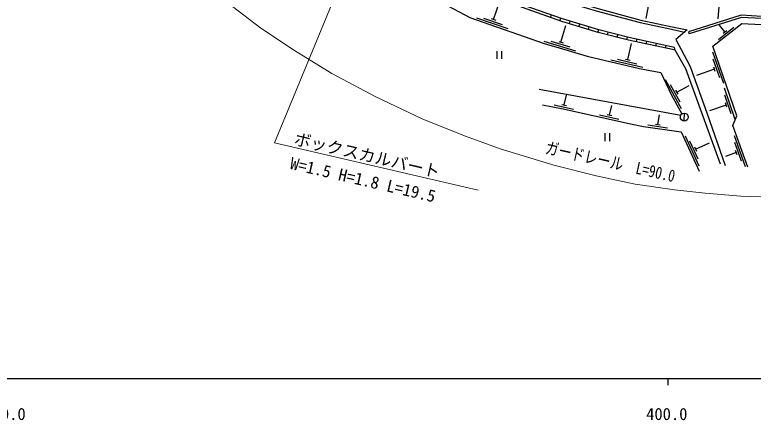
# Model space of a CAD drawing. Units: millimetres at full size, sheet at 1:1000; details may follow other scales. Extents: x 40000 to 680000, y 20000 to 380000.
# Drawn here: x 369314 to 480906, y 198715 to 259995 of the extents above; entities that cross this region are included whole.
import ezdxf
from ezdxf.enums import TextEntityAlignment as Align

# ---------------------------------------------------------------- set-up
doc = ezdxf.new("R2010")
doc.units = ezdxf.units.MM
doc.header["$LTSCALE"] = 1000
for name, color, linetype, lineweight in [('M-BGD', 7, 'Continuous', 25), ('M-STR-HTXT', 7, 'Continuous', 13), ('M-TTL-BAND', 7, 'Continuous', 25)]:
    doc.layers.add(name, color=color, linetype=linetype, lineweight=lineweight)
doc.styles.add('ＭＳ ゴシック', font='')
doc.styles.get('ＭＳ ゴシック').set_extended_font_data('MS Gothic')

msp = doc.modelspace()

# ---------------------------------------------------------------- linework, layer by layer
at = {"layer": 'M-BGD'}
for p, q in [((430218, 263785), (438088, 259589)), ((465561, 263890), (464658, 259451)), ((475825, 262508), (475581, 259362)), ((441659, 259291), (442577, 261911)), ((438088, 259589), (449318, 255654)), ((439101, 259552), (443820, 257899)), ((440144, 259504), (442975, 258512)), ((441329, 259407), (441989, 259176)), ((450283, 259587), (450416, 259964)), ((451697, 259087), (451830, 259465)), ((453130, 258642), (453244, 259026)), ((451843, 255857), (452588, 258363)), ((454566, 258210), (454681, 258594)), ((456002, 257779), (456117, 258162)), ((475636, 256249), (477993, 258106)), ((476629, 257413), (475821, 258439)), ((457439, 257347), (457554, 257730)), ((458890, 256967), (458991, 257354)), ((460342, 256589), (460442, 256976)), ((471147, 257393), (471237, 257107)), ((476354, 257197), (476904, 257630)), ((449275, 255995), (454068, 254569)), ((449318, 255654), (451586, 254995)), ((450319, 255997), (453195, 255142)), ((451507, 255957), (452178, 255757)), ((461793, 256211), (461894, 256598)), ((461948, 253221), (462513, 255628)), ((463258, 255887), (463341, 256279)), ((464725, 255575), (464808, 255966)), ((466192, 255263), (466275, 255654)), ((442163, 254515), (442163, 253342)), ((442863, 254515), (442863, 253342)), ((451586, 254995), (455829, 253732)), ((467659, 254950), (467742, 255342)), ((455829, 253732), (463734, 251878)), ((476443, 249591), (474819, 254320)), ((459377, 253208), (464245, 252066)), ((460419, 253272), (463340, 252587)), ((461607, 253301), (462289, 253141)), ((475835, 250440), (474860, 253277)), ((463734, 251878), (466918, 251250)), ((466918, 251250), (468560, 247856)), ((475064, 251761), (472340, 250826)), ((475178, 251430), (474950, 252092)), ((467621, 250192), (470025, 245808)), ((468365, 249459), (469807, 246829)), ((469349, 248288), (471206, 249307)), ((478191, 244181), (476568, 248910)), ((469946, 244775), (448579, 248686)), ((452339, 246358), (452666, 247822)), ((468560, 247856), (470125, 245001)), ((469181, 248595), (469517, 247981)), ((477583, 245029), (476609, 247867)), ((476926, 246020), (476698, 246682)), ((450809, 246392), (453737, 245738)), ((451997, 246434), (452680, 246282)), ((459194, 244826), (459521, 246290)), ((476812, 246351), (474313, 245492)), ((457664, 244861), (460592, 244207)), ((458852, 244903), (459535, 244750)), ((466502, 243412), (466722, 244895)), ((470449, 243927), (470534, 245124)), ((464974, 243335), (467942, 242894)), ((466156, 243463), (466848, 243360)), ((458468, 242082), (458468, 240908)), ((459168, 242082), (459168, 240908)), ((470614, 241722), (472678, 237168)), ((479739, 237004), (478073, 241719)), ((471300, 240935), (472538, 238203)), ((472048, 240012), (472337, 239374)), ((472193, 239693), (474311, 240653)), ((479123, 237847), (478124, 240676)), ((478341, 239161), (476713, 238586)), ((478457, 238831), (478224, 239491))]:
    msp.add_line(p, q, dxfattribs=at)
for points in [[(422210, 277351), (424787, 276026), (427586, 273922), (431053, 271613), (434614, 269400), (436878, 268084), (440064, 266648), (442804, 265510), (446008, 264242), (453100, 261801), (457186, 260595), (463811, 258810), (468565, 257796), (470531, 257379)], [(422289, 277755), (424942, 276417), (427804, 274270), (431292, 271962), (434883, 269722), (437095, 268480), (440228, 267024), (442928, 265879), (446150, 264616), (453221, 262177), (457297, 260980), (463905, 259199), (468649, 258187), (470918, 257705)], [(469129, 254653), (468689, 254731), (462040, 256147), (457478, 257335), (451969, 258991), (446015, 261095), (439254, 263703), (436323, 265005), (433708, 266460), (428595, 269481), (425879, 271226), (423885, 272599), (422459, 273665)], [(475942, 237395), (470698, 251835), (469129, 254653), (469005, 255073), (462132, 256536), (457586, 257720), (452094, 259372), (446154, 261471), (439407, 264073), (436502, 265363), (433907, 266807), (428805, 269822), (426101, 271559), (424118, 272924), (422698, 273986)], [(505903, 259729), (501824, 259697), (494385, 259583), (489813, 259566), (485119, 259584), (482203, 259746), (479076, 259910), (471147, 257393)], [(505907, 259429), (501827, 259397), (494388, 259283), (489813, 259266), (485110, 259285), (482187, 259447), (479115, 259607), (471237, 257107)], [(480077, 236949), (477839, 243281), (478425, 244744), (474825, 255228), (479175, 258656), (482080, 258539), (483865, 258387), (489470, 258095), (495313, 258095), (500437, 258053), (506485, 258133)], [(470918, 257705), (469226, 256280), (471269, 252397), (471439, 252029), (473874, 245161), (476687, 237206)], [(449072, 246375), (452208, 245772), (462337, 243510), (464311, 243131), (470032, 242280), (472714, 236362)]]:
    msp.add_lwpolyline(points, dxfattribs=at)
msp.add_circle((470492, 244526), 600, dxfattribs=at)
at = {"layer": 'M-STR-HTXT'}
for points in [[(423257, 276328), (408549, 240635), (439336, 233465)], [(402237, 261230), (406490, 257980), (411565, 254600), (417215, 251141), (423752, 247618), (430995, 244237), (437407, 241625), (442668, 239745), (450784, 237253), (457179, 235634), (463077, 234394), (469000, 233533), (473646, 233011), (479035, 232593), (485025, 232358), (492293, 232370), (498114, 232631), (505095, 233324), (507760, 233623)]]:
    msp.add_lwpolyline(points, dxfattribs=at)
at = {"layer": 'M-TTL-BAND'}
for p, q in [((40000, 205000), (579000, 205000)), ((468000, 205000), (468000, 204000))]:
    msp.add_line(p, q, dxfattribs=at)

# ---------------------------------------------------------------- texts
at = {"layer": 'M-STR-HTXT', "style": 'ＭＳ ゴシック'}
for s, p in [('ボックスカルバート', (411282, 239880)), ('W=1.5 H=1.8 L=19.5', (410670, 236183))]:
    msp.add_text(s, height=1833, rotation=346.891, dxfattribs=at).set_placement(p, align=Align.BOTTOM_LEFT)
at = {"layer": 'M-STR-HTXT', "style": 'ＭＳ ゴシック', "width": 0.8}
msp.add_text('ガードレール\u3000L=90.0', height=1833, rotation=347.301, dxfattribs=at).set_placement((458987, 236347), align=Align.BOTTOM_CENTER)
at = {"layer": 'M-TTL-BAND', "style": 'ＭＳ ゴシック'}
for s, p in [('300.0', (367844, 198195)), ('400.0', (467844, 198195))]:
    msp.add_text(s, height=1833, dxfattribs=at).set_placement(p, align=Align.BOTTOM_CENTER)

doc.saveas('drawing.dxf')
